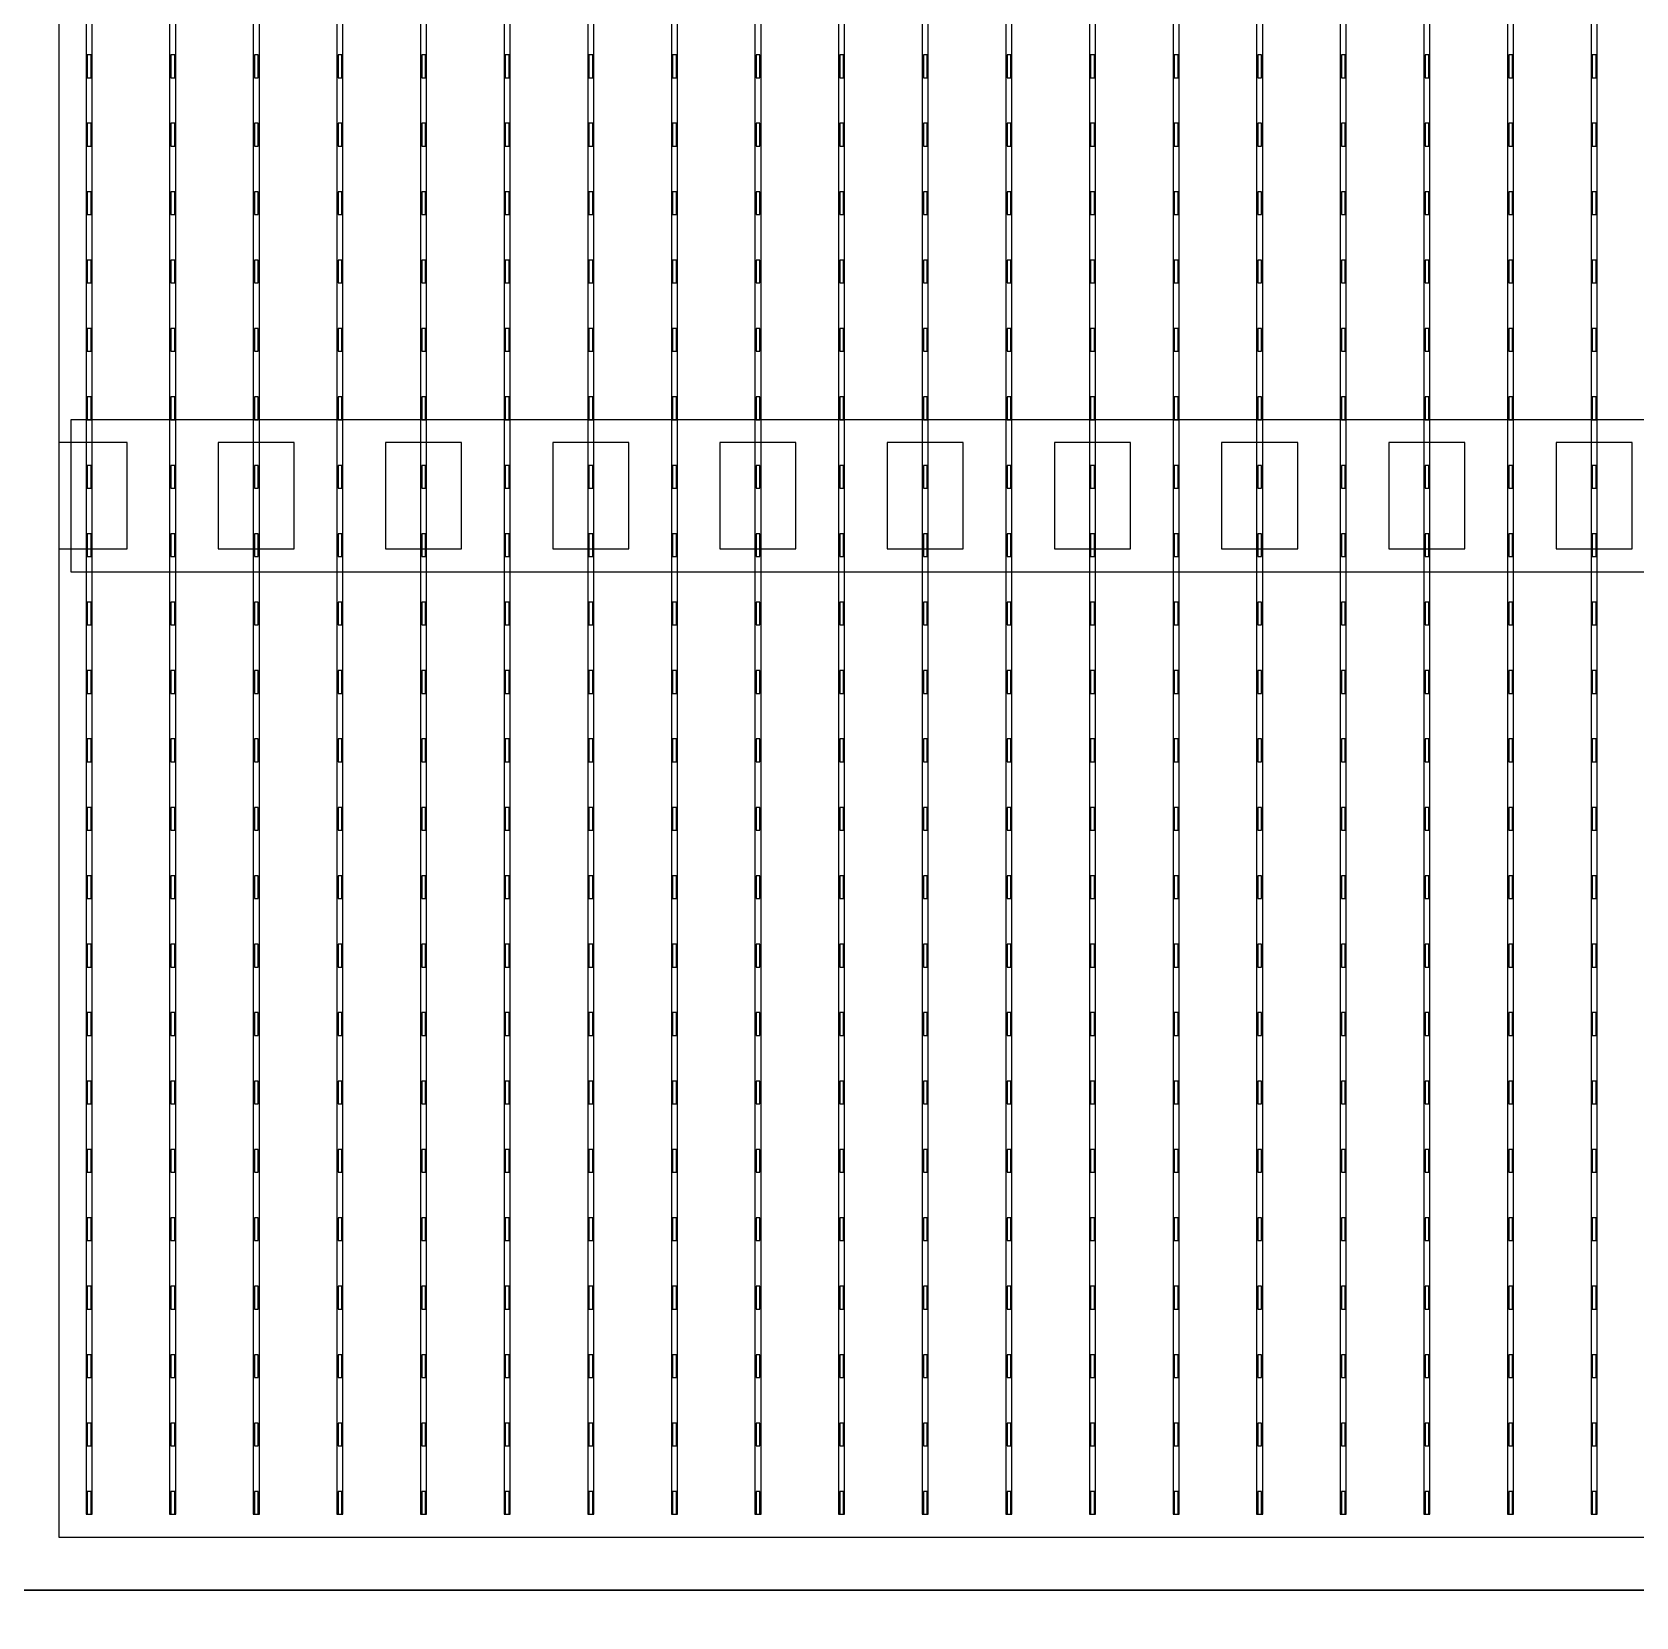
# Model space of a CAD drawing. Header units: millimetres. Extents: x -18 to 142, y -7 to 153.
# Drawn here: x 104.14 to 114.7, y 62.02 to 72.45 of the extents above; entities that cross this region are included whole.
import ezdxf

# ---------------------------------------------------------------- set-up
doc = ezdxf.new("R2010")
doc.units = ezdxf.units.MM
for name, color, linetype in [('BUSBARS', 3, 'Continuous'), ('CELLS', 5, 'Continuous'), ('CONTACT_PADS', 2, 'Continuous'), ('DICING', 4, 'Continuous'), ('FINGERS', 1, 'Continuous'), ('INSULATION', 2, 'Continuous')]:
    doc.layers.add(name, color=color, linetype=linetype)

msp = doc.modelspace()

# ---------------------------------------------------------------- linework, layer by layer
at = {"layer": 'BUSBARS'}
msp.add_lwpolyline([(124.44, 68.9), (124.44, 69.9), (104.4, 69.9), (104.4, 68.9), (124.44, 68.9)], close=True, dxfattribs=at)
at = {"layer": 'CELLS'}
for points in [[(124.87, 62.2), (124.87, 83.1), (103.97, 83.1), (103.97, 62.2), (124.87, 62.2)], [(124.87, 41.3), (124.87, 62.2), (103.97, 62.2), (103.97, 41.3), (124.87, 41.3)]]:
    msp.add_lwpolyline(points, close=True, dxfattribs=at)
at = {"layer": 'CONTACT_PADS'}
for points in [[(104.533, 72.15), (104.533, 72.3), (104.508, 72.3), (104.508, 72.15), (104.533, 72.15)], [(105.083, 72.15), (105.083, 72.3), (105.058, 72.3), (105.058, 72.15), (105.083, 72.15)], [(105.633, 72.15), (105.633, 72.3), (105.608, 72.3), (105.608, 72.15), (105.633, 72.15)], [(106.183, 72.15), (106.183, 72.3), (106.158, 72.3), (106.158, 72.15), (106.183, 72.15)], [(106.733, 72.15), (106.733, 72.3), (106.708, 72.3), (106.708, 72.15), (106.733, 72.15)], [(107.283, 72.15), (107.283, 72.3), (107.258, 72.3), (107.258, 72.15), (107.283, 72.15)], [(107.833, 72.15), (107.833, 72.3), (107.808, 72.3), (107.808, 72.15), (107.833, 72.15)], [(108.383, 72.15), (108.383, 72.3), (108.358, 72.3), (108.358, 72.15), (108.383, 72.15)], [(108.933, 72.15), (108.933, 72.3), (108.908, 72.3), (108.908, 72.15), (108.933, 72.15)], [(109.483, 72.15), (109.483, 72.3), (109.458, 72.3), (109.458, 72.15), (109.483, 72.15)], [(110.033, 72.15), (110.033, 72.3), (110.008, 72.3), (110.008, 72.15), (110.033, 72.15)], [(110.583, 72.15), (110.583, 72.3), (110.558, 72.3), (110.558, 72.15), (110.583, 72.15)], [(111.133, 72.15), (111.133, 72.3), (111.108, 72.3), (111.108, 72.15), (111.133, 72.15)], [(111.683, 72.15), (111.683, 72.3), (111.658, 72.3), (111.658, 72.15), (111.683, 72.15)], [(112.233, 72.15), (112.233, 72.3), (112.208, 72.3), (112.208, 72.15), (112.233, 72.15)], [(112.783, 72.15), (112.783, 72.3), (112.758, 72.3), (112.758, 72.15), (112.783, 72.15)], [(113.333, 72.15), (113.333, 72.3), (113.308, 72.3), (113.308, 72.15), (113.333, 72.15)], [(113.883, 72.15), (113.883, 72.3), (113.858, 72.3), (113.858, 72.15), (113.883, 72.15)], [(114.433, 72.15), (114.433, 72.3), (114.408, 72.3), (114.408, 72.15), (114.433, 72.15)], [(104.533, 71.7), (104.533, 71.85), (104.508, 71.85), (104.508, 71.7), (104.533, 71.7)], [(105.083, 71.7), (105.083, 71.85), (105.058, 71.85), (105.058, 71.7), (105.083, 71.7)], [(105.633, 71.7), (105.633, 71.85), (105.608, 71.85), (105.608, 71.7), (105.633, 71.7)], [(106.183, 71.7), (106.183, 71.85), (106.158, 71.85), (106.158, 71.7), (106.183, 71.7)], [(106.733, 71.7), (106.733, 71.85), (106.708, 71.85), (106.708, 71.7), (106.733, 71.7)], [(107.283, 71.7), (107.283, 71.85), (107.258, 71.85), (107.258, 71.7), (107.283, 71.7)], [(107.833, 71.7), (107.833, 71.85), (107.808, 71.85), (107.808, 71.7), (107.833, 71.7)], [(108.383, 71.7), (108.383, 71.85), (108.358, 71.85), (108.358, 71.7), (108.383, 71.7)], [(108.933, 71.7), (108.933, 71.85), (108.908, 71.85), (108.908, 71.7), (108.933, 71.7)], [(109.483, 71.7), (109.483, 71.85), (109.458, 71.85), (109.458, 71.7), (109.483, 71.7)], [(110.033, 71.7), (110.033, 71.85), (110.008, 71.85), (110.008, 71.7), (110.033, 71.7)], [(110.583, 71.7), (110.583, 71.85), (110.558, 71.85), (110.558, 71.7), (110.583, 71.7)], [(111.133, 71.7), (111.133, 71.85), (111.108, 71.85), (111.108, 71.7), (111.133, 71.7)], [(111.683, 71.7), (111.683, 71.85), (111.658, 71.85), (111.658, 71.7), (111.683, 71.7)], [(112.233, 71.7), (112.233, 71.85), (112.208, 71.85), (112.208, 71.7), (112.233, 71.7)], [(112.783, 71.7), (112.783, 71.85), (112.758, 71.85), (112.758, 71.7), (112.783, 71.7)], [(113.333, 71.7), (113.333, 71.85), (113.308, 71.85), (113.308, 71.7), (113.333, 71.7)], [(113.883, 71.7), (113.883, 71.85), (113.858, 71.85), (113.858, 71.7), (113.883, 71.7)], [(114.433, 71.7), (114.433, 71.85), (114.408, 71.85), (114.408, 71.7), (114.433, 71.7)], [(104.533, 71.25), (104.533, 71.4), (104.508, 71.4), (104.508, 71.25), (104.533, 71.25)], [(105.083, 71.25), (105.083, 71.4), (105.058, 71.4), (105.058, 71.25), (105.083, 71.25)], [(105.633, 71.25), (105.633, 71.4), (105.608, 71.4), (105.608, 71.25), (105.633, 71.25)], [(106.183, 71.25), (106.183, 71.4), (106.158, 71.4), (106.158, 71.25), (106.183, 71.25)], [(106.733, 71.25), (106.733, 71.4), (106.708, 71.4), (106.708, 71.25), (106.733, 71.25)], [(107.283, 71.25), (107.283, 71.4), (107.258, 71.4), (107.258, 71.25), (107.283, 71.25)], [(107.833, 71.25), (107.833, 71.4), (107.808, 71.4), (107.808, 71.25), (107.833, 71.25)], [(108.383, 71.25), (108.383, 71.4), (108.358, 71.4), (108.358, 71.25), (108.383, 71.25)], [(108.933, 71.25), (108.933, 71.4), (108.908, 71.4), (108.908, 71.25), (108.933, 71.25)], [(109.483, 71.25), (109.483, 71.4), (109.458, 71.4), (109.458, 71.25), (109.483, 71.25)], [(110.033, 71.25), (110.033, 71.4), (110.008, 71.4), (110.008, 71.25), (110.033, 71.25)], [(110.583, 71.25), (110.583, 71.4), (110.558, 71.4), (110.558, 71.25), (110.583, 71.25)], [(111.133, 71.25), (111.133, 71.4), (111.108, 71.4), (111.108, 71.25), (111.133, 71.25)], [(111.683, 71.25), (111.683, 71.4), (111.658, 71.4), (111.658, 71.25), (111.683, 71.25)], [(112.233, 71.25), (112.233, 71.4), (112.208, 71.4), (112.208, 71.25), (112.233, 71.25)], [(112.783, 71.25), (112.783, 71.4), (112.758, 71.4), (112.758, 71.25), (112.783, 71.25)], [(113.333, 71.25), (113.333, 71.4), (113.308, 71.4), (113.308, 71.25), (113.333, 71.25)], [(113.883, 71.25), (113.883, 71.4), (113.858, 71.4), (113.858, 71.25), (113.883, 71.25)], [(114.433, 71.25), (114.433, 71.4), (114.408, 71.4), (114.408, 71.25), (114.433, 71.25)], [(104.533, 70.8), (104.533, 70.95), (104.508, 70.95), (104.508, 70.8), (104.533, 70.8)], [(105.083, 70.8), (105.083, 70.95), (105.058, 70.95), (105.058, 70.8), (105.083, 70.8)], [(105.633, 70.8), (105.633, 70.95), (105.608, 70.95), (105.608, 70.8), (105.633, 70.8)], [(106.183, 70.8), (106.183, 70.95), (106.158, 70.95), (106.158, 70.8), (106.183, 70.8)], [(106.733, 70.8), (106.733, 70.95), (106.708, 70.95), (106.708, 70.8), (106.733, 70.8)], [(107.283, 70.8), (107.283, 70.95), (107.258, 70.95), (107.258, 70.8), (107.283, 70.8)], [(107.833, 70.8), (107.833, 70.95), (107.808, 70.95), (107.808, 70.8), (107.833, 70.8)], [(108.383, 70.8), (108.383, 70.95), (108.358, 70.95), (108.358, 70.8), (108.383, 70.8)], [(108.933, 70.8), (108.933, 70.95), (108.908, 70.95), (108.908, 70.8), (108.933, 70.8)], [(109.483, 70.8), (109.483, 70.95), (109.458, 70.95), (109.458, 70.8), (109.483, 70.8)], [(110.033, 70.8), (110.033, 70.95), (110.008, 70.95), (110.008, 70.8), (110.033, 70.8)], [(110.583, 70.8), (110.583, 70.95), (110.558, 70.95), (110.558, 70.8), (110.583, 70.8)], [(111.133, 70.8), (111.133, 70.95), (111.108, 70.95), (111.108, 70.8), (111.133, 70.8)], [(111.683, 70.8), (111.683, 70.95), (111.658, 70.95), (111.658, 70.8), (111.683, 70.8)], [(112.233, 70.8), (112.233, 70.95), (112.208, 70.95), (112.208, 70.8), (112.233, 70.8)], [(112.783, 70.8), (112.783, 70.95), (112.758, 70.95), (112.758, 70.8), (112.783, 70.8)], [(113.333, 70.8), (113.333, 70.95), (113.308, 70.95), (113.308, 70.8), (113.333, 70.8)], [(113.883, 70.8), (113.883, 70.95), (113.858, 70.95), (113.858, 70.8), (113.883, 70.8)], [(114.433, 70.8), (114.433, 70.95), (114.408, 70.95), (114.408, 70.8), (114.433, 70.8)], [(104.533, 70.35), (104.533, 70.5), (104.508, 70.5), (104.508, 70.35), (104.533, 70.35)], [(105.083, 70.35), (105.083, 70.5), (105.058, 70.5), (105.058, 70.35), (105.083, 70.35)], [(105.633, 70.35), (105.633, 70.5), (105.608, 70.5), (105.608, 70.35), (105.633, 70.35)], [(106.183, 70.35), (106.183, 70.5), (106.158, 70.5), (106.158, 70.35), (106.183, 70.35)], [(106.733, 70.35), (106.733, 70.5), (106.708, 70.5), (106.708, 70.35), (106.733, 70.35)], [(107.283, 70.35), (107.283, 70.5), (107.258, 70.5), (107.258, 70.35), (107.283, 70.35)], [(107.833, 70.35), (107.833, 70.5), (107.808, 70.5), (107.808, 70.35), (107.833, 70.35)], [(108.383, 70.35), (108.383, 70.5), (108.358, 70.5), (108.358, 70.35), (108.383, 70.35)], [(108.933, 70.35), (108.933, 70.5), (108.908, 70.5), (108.908, 70.35), (108.933, 70.35)], [(109.483, 70.35), (109.483, 70.5), (109.458, 70.5), (109.458, 70.35), (109.483, 70.35)], [(110.033, 70.35), (110.033, 70.5), (110.008, 70.5), (110.008, 70.35), (110.033, 70.35)], [(110.583, 70.35), (110.583, 70.5), (110.558, 70.5), (110.558, 70.35), (110.583, 70.35)], [(111.133, 70.35), (111.133, 70.5), (111.108, 70.5), (111.108, 70.35), (111.133, 70.35)], [(111.683, 70.35), (111.683, 70.5), (111.658, 70.5), (111.658, 70.35), (111.683, 70.35)], [(112.233, 70.35), (112.233, 70.5), (112.208, 70.5), (112.208, 70.35), (112.233, 70.35)], [(112.783, 70.35), (112.783, 70.5), (112.758, 70.5), (112.758, 70.35), (112.783, 70.35)], [(113.333, 70.35), (113.333, 70.5), (113.308, 70.5), (113.308, 70.35), (113.333, 70.35)], [(113.883, 70.35), (113.883, 70.5), (113.858, 70.5), (113.858, 70.35), (113.883, 70.35)], [(114.433, 70.35), (114.433, 70.5), (114.408, 70.5), (114.408, 70.35), (114.433, 70.35)], [(104.533, 69.9), (104.533, 70.05), (104.508, 70.05), (104.508, 69.9), (104.533, 69.9)], [(105.083, 69.9), (105.083, 70.05), (105.058, 70.05), (105.058, 69.9), (105.083, 69.9)], [(105.633, 69.9), (105.633, 70.05), (105.608, 70.05), (105.608, 69.9), (105.633, 69.9)], [(106.183, 69.9), (106.183, 70.05), (106.158, 70.05), (106.158, 69.9), (106.183, 69.9)], [(106.733, 69.9), (106.733, 70.05), (106.708, 70.05), (106.708, 69.9), (106.733, 69.9)], [(107.283, 69.9), (107.283, 70.05), (107.258, 70.05), (107.258, 69.9), (107.283, 69.9)], [(107.833, 69.9), (107.833, 70.05), (107.808, 70.05), (107.808, 69.9), (107.833, 69.9)], [(108.383, 69.9), (108.383, 70.05), (108.358, 70.05), (108.358, 69.9), (108.383, 69.9)], [(108.933, 69.9), (108.933, 70.05), (108.908, 70.05), (108.908, 69.9), (108.933, 69.9)], [(109.483, 69.9), (109.483, 70.05), (109.458, 70.05), (109.458, 69.9), (109.483, 69.9)], [(110.033, 69.9), (110.033, 70.05), (110.008, 70.05), (110.008, 69.9), (110.033, 69.9)], [(110.583, 69.9), (110.583, 70.05), (110.558, 70.05), (110.558, 69.9), (110.583, 69.9)], [(111.133, 69.9), (111.133, 70.05), (111.108, 70.05), (111.108, 69.9), (111.133, 69.9)], [(111.683, 69.9), (111.683, 70.05), (111.658, 70.05), (111.658, 69.9), (111.683, 69.9)], [(112.233, 69.9), (112.233, 70.05), (112.208, 70.05), (112.208, 69.9), (112.233, 69.9)], [(112.783, 69.9), (112.783, 70.05), (112.758, 70.05), (112.758, 69.9), (112.783, 69.9)], [(113.333, 69.9), (113.333, 70.05), (113.308, 70.05), (113.308, 69.9), (113.333, 69.9)], [(113.883, 69.9), (113.883, 70.05), (113.858, 70.05), (113.858, 69.9), (113.883, 69.9)], [(114.433, 69.9), (114.433, 70.05), (114.408, 70.05), (114.408, 69.9), (114.433, 69.9)], [(104.533, 69.45), (104.533, 69.6), (104.508, 69.6), (104.508, 69.45), (104.533, 69.45)], [(105.083, 69.45), (105.083, 69.6), (105.058, 69.6), (105.058, 69.45), (105.083, 69.45)], [(105.633, 69.45), (105.633, 69.6), (105.608, 69.6), (105.608, 69.45), (105.633, 69.45)], [(106.183, 69.45), (106.183, 69.6), (106.158, 69.6), (106.158, 69.45), (106.183, 69.45)], [(106.733, 69.45), (106.733, 69.6), (106.708, 69.6), (106.708, 69.45), (106.733, 69.45)], [(107.283, 69.45), (107.283, 69.6), (107.258, 69.6), (107.258, 69.45), (107.283, 69.45)], [(107.833, 69.45), (107.833, 69.6), (107.808, 69.6), (107.808, 69.45), (107.833, 69.45)], [(108.383, 69.45), (108.383, 69.6), (108.358, 69.6), (108.358, 69.45), (108.383, 69.45)], [(108.933, 69.45), (108.933, 69.6), (108.908, 69.6), (108.908, 69.45), (108.933, 69.45)], [(109.483, 69.45), (109.483, 69.6), (109.458, 69.6), (109.458, 69.45), (109.483, 69.45)], [(110.033, 69.45), (110.033, 69.6), (110.008, 69.6), (110.008, 69.45), (110.033, 69.45)], [(110.583, 69.45), (110.583, 69.6), (110.558, 69.6), (110.558, 69.45), (110.583, 69.45)], [(111.133, 69.45), (111.133, 69.6), (111.108, 69.6), (111.108, 69.45), (111.133, 69.45)], [(111.683, 69.45), (111.683, 69.6), (111.658, 69.6), (111.658, 69.45), (111.683, 69.45)], [(112.233, 69.45), (112.233, 69.6), (112.208, 69.6), (112.208, 69.45), (112.233, 69.45)], [(112.783, 69.45), (112.783, 69.6), (112.758, 69.6), (112.758, 69.45), (112.783, 69.45)], [(113.333, 69.45), (113.333, 69.6), (113.308, 69.6), (113.308, 69.45), (113.333, 69.45)], [(113.883, 69.45), (113.883, 69.6), (113.858, 69.6), (113.858, 69.45), (113.883, 69.45)], [(114.433, 69.45), (114.433, 69.6), (114.408, 69.6), (114.408, 69.45), (114.433, 69.45)], [(104.533, 69), (104.533, 69.15), (104.508, 69.15), (104.508, 69), (104.533, 69)], [(105.083, 69), (105.083, 69.15), (105.058, 69.15), (105.058, 69), (105.083, 69)], [(105.633, 69), (105.633, 69.15), (105.608, 69.15), (105.608, 69), (105.633, 69)], [(106.183, 69), (106.183, 69.15), (106.158, 69.15), (106.158, 69), (106.183, 69)], [(106.733, 69), (106.733, 69.15), (106.708, 69.15), (106.708, 69), (106.733, 69)], [(107.283, 69), (107.283, 69.15), (107.258, 69.15), (107.258, 69), (107.283, 69)], [(107.833, 69), (107.833, 69.15), (107.808, 69.15), (107.808, 69), (107.833, 69)], [(108.383, 69), (108.383, 69.15), (108.358, 69.15), (108.358, 69), (108.383, 69)], [(108.933, 69), (108.933, 69.15), (108.908, 69.15), (108.908, 69), (108.933, 69)], [(109.483, 69), (109.483, 69.15), (109.458, 69.15), (109.458, 69), (109.483, 69)], [(110.033, 69), (110.033, 69.15), (110.008, 69.15), (110.008, 69), (110.033, 69)], [(110.583, 69), (110.583, 69.15), (110.558, 69.15), (110.558, 69), (110.583, 69)], [(111.133, 69), (111.133, 69.15), (111.108, 69.15), (111.108, 69), (111.133, 69)], [(111.683, 69), (111.683, 69.15), (111.658, 69.15), (111.658, 69), (111.683, 69)], [(112.233, 69), (112.233, 69.15), (112.208, 69.15), (112.208, 69), (112.233, 69)], [(112.783, 69), (112.783, 69.15), (112.758, 69.15), (112.758, 69), (112.783, 69)], [(113.333, 69), (113.333, 69.15), (113.308, 69.15), (113.308, 69), (113.333, 69)], [(113.883, 69), (113.883, 69.15), (113.858, 69.15), (113.858, 69), (113.883, 69)], [(114.433, 69), (114.433, 69.15), (114.408, 69.15), (114.408, 69), (114.433, 69)], [(104.533, 68.55), (104.533, 68.7), (104.508, 68.7), (104.508, 68.55), (104.533, 68.55)], [(105.083, 68.55), (105.083, 68.7), (105.058, 68.7), (105.058, 68.55), (105.083, 68.55)], [(105.633, 68.55), (105.633, 68.7), (105.608, 68.7), (105.608, 68.55), (105.633, 68.55)], [(106.183, 68.55), (106.183, 68.7), (106.158, 68.7), (106.158, 68.55), (106.183, 68.55)], [(106.733, 68.55), (106.733, 68.7), (106.708, 68.7), (106.708, 68.55), (106.733, 68.55)], [(107.283, 68.55), (107.283, 68.7), (107.258, 68.7), (107.258, 68.55), (107.283, 68.55)], [(107.833, 68.55), (107.833, 68.7), (107.808, 68.7), (107.808, 68.55), (107.833, 68.55)], [(108.383, 68.55), (108.383, 68.7), (108.358, 68.7), (108.358, 68.55), (108.383, 68.55)], [(108.933, 68.55), (108.933, 68.7), (108.908, 68.7), (108.908, 68.55), (108.933, 68.55)], [(109.483, 68.55), (109.483, 68.7), (109.458, 68.7), (109.458, 68.55), (109.483, 68.55)], [(110.033, 68.55), (110.033, 68.7), (110.008, 68.7), (110.008, 68.55), (110.033, 68.55)], [(110.583, 68.55), (110.583, 68.7), (110.558, 68.7), (110.558, 68.55), (110.583, 68.55)], [(111.133, 68.55), (111.133, 68.7), (111.108, 68.7), (111.108, 68.55), (111.133, 68.55)], [(111.683, 68.55), (111.683, 68.7), (111.658, 68.7), (111.658, 68.55), (111.683, 68.55)], [(112.233, 68.55), (112.233, 68.7), (112.208, 68.7), (112.208, 68.55), (112.233, 68.55)], [(112.783, 68.55), (112.783, 68.7), (112.758, 68.7), (112.758, 68.55), (112.783, 68.55)], [(113.333, 68.55), (113.333, 68.7), (113.308, 68.7), (113.308, 68.55), (113.333, 68.55)], [(113.883, 68.55), (113.883, 68.7), (113.858, 68.7), (113.858, 68.55), (113.883, 68.55)], [(114.433, 68.55), (114.433, 68.7), (114.408, 68.7), (114.408, 68.55), (114.433, 68.55)], [(104.533, 68.1), (104.533, 68.25), (104.508, 68.25), (104.508, 68.1), (104.533, 68.1)], [(105.083, 68.1), (105.083, 68.25), (105.058, 68.25), (105.058, 68.1), (105.083, 68.1)], [(105.633, 68.1), (105.633, 68.25), (105.608, 68.25), (105.608, 68.1), (105.633, 68.1)], [(106.183, 68.1), (106.183, 68.25), (106.158, 68.25), (106.158, 68.1), (106.183, 68.1)], [(106.733, 68.1), (106.733, 68.25), (106.708, 68.25), (106.708, 68.1), (106.733, 68.1)], [(107.283, 68.1), (107.283, 68.25), (107.258, 68.25), (107.258, 68.1), (107.283, 68.1)], [(107.833, 68.1), (107.833, 68.25), (107.808, 68.25), (107.808, 68.1), (107.833, 68.1)], [(108.383, 68.1), (108.383, 68.25), (108.358, 68.25), (108.358, 68.1), (108.383, 68.1)], [(108.933, 68.1), (108.933, 68.25), (108.908, 68.25), (108.908, 68.1), (108.933, 68.1)], [(109.483, 68.1), (109.483, 68.25), (109.458, 68.25), (109.458, 68.1), (109.483, 68.1)], [(110.033, 68.1), (110.033, 68.25), (110.008, 68.25), (110.008, 68.1), (110.033, 68.1)], [(110.583, 68.1), (110.583, 68.25), (110.558, 68.25), (110.558, 68.1), (110.583, 68.1)], [(111.133, 68.1), (111.133, 68.25), (111.108, 68.25), (111.108, 68.1), (111.133, 68.1)], [(111.683, 68.1), (111.683, 68.25), (111.658, 68.25), (111.658, 68.1), (111.683, 68.1)], [(112.233, 68.1), (112.233, 68.25), (112.208, 68.25), (112.208, 68.1), (112.233, 68.1)], [(112.783, 68.1), (112.783, 68.25), (112.758, 68.25), (112.758, 68.1), (112.783, 68.1)], [(113.333, 68.1), (113.333, 68.25), (113.308, 68.25), (113.308, 68.1), (113.333, 68.1)], [(113.883, 68.1), (113.883, 68.25), (113.858, 68.25), (113.858, 68.1), (113.883, 68.1)], [(114.433, 68.1), (114.433, 68.25), (114.408, 68.25), (114.408, 68.1), (114.433, 68.1)], [(104.533, 67.65), (104.533, 67.8), (104.508, 67.8), (104.508, 67.65), (104.533, 67.65)], [(105.083, 67.65), (105.083, 67.8), (105.058, 67.8), (105.058, 67.65), (105.083, 67.65)], [(105.633, 67.65), (105.633, 67.8), (105.608, 67.8), (105.608, 67.65), (105.633, 67.65)], [(106.183, 67.65), (106.183, 67.8), (106.158, 67.8), (106.158, 67.65), (106.183, 67.65)], [(106.733, 67.65), (106.733, 67.8), (106.708, 67.8), (106.708, 67.65), (106.733, 67.65)], [(107.283, 67.65), (107.283, 67.8), (107.258, 67.8), (107.258, 67.65), (107.283, 67.65)], [(107.833, 67.65), (107.833, 67.8), (107.808, 67.8), (107.808, 67.65), (107.833, 67.65)], [(108.383, 67.65), (108.383, 67.8), (108.358, 67.8), (108.358, 67.65), (108.383, 67.65)], [(108.933, 67.65), (108.933, 67.8), (108.908, 67.8), (108.908, 67.65), (108.933, 67.65)], [(109.483, 67.65), (109.483, 67.8), (109.458, 67.8), (109.458, 67.65), (109.483, 67.65)], [(110.033, 67.65), (110.033, 67.8), (110.008, 67.8), (110.008, 67.65), (110.033, 67.65)], [(110.583, 67.65), (110.583, 67.8), (110.558, 67.8), (110.558, 67.65), (110.583, 67.65)], [(111.133, 67.65), (111.133, 67.8), (111.108, 67.8), (111.108, 67.65), (111.133, 67.65)], [(111.683, 67.65), (111.683, 67.8), (111.658, 67.8), (111.658, 67.65), (111.683, 67.65)], [(112.233, 67.65), (112.233, 67.8), (112.208, 67.8), (112.208, 67.65), (112.233, 67.65)], [(112.783, 67.65), (112.783, 67.8), (112.758, 67.8), (112.758, 67.65), (112.783, 67.65)], [(113.333, 67.65), (113.333, 67.8), (113.308, 67.8), (113.308, 67.65), (113.333, 67.65)], [(113.883, 67.65), (113.883, 67.8), (113.858, 67.8), (113.858, 67.65), (113.883, 67.65)], [(114.433, 67.65), (114.433, 67.8), (114.408, 67.8), (114.408, 67.65), (114.433, 67.65)], [(104.533, 67.2), (104.533, 67.35), (104.508, 67.35), (104.508, 67.2), (104.533, 67.2)], [(105.083, 67.2), (105.083, 67.35), (105.058, 67.35), (105.058, 67.2), (105.083, 67.2)], [(105.633, 67.2), (105.633, 67.35), (105.608, 67.35), (105.608, 67.2), (105.633, 67.2)], [(106.183, 67.2), (106.183, 67.35), (106.158, 67.35), (106.158, 67.2), (106.183, 67.2)], [(106.733, 67.2), (106.733, 67.35), (106.708, 67.35), (106.708, 67.2), (106.733, 67.2)], [(107.283, 67.2), (107.283, 67.35), (107.258, 67.35), (107.258, 67.2), (107.283, 67.2)], [(107.833, 67.2), (107.833, 67.35), (107.808, 67.35), (107.808, 67.2), (107.833, 67.2)], [(108.383, 67.2), (108.383, 67.35), (108.358, 67.35), (108.358, 67.2), (108.383, 67.2)], [(108.933, 67.2), (108.933, 67.35), (108.908, 67.35), (108.908, 67.2), (108.933, 67.2)], [(109.483, 67.2), (109.483, 67.35), (109.458, 67.35), (109.458, 67.2), (109.483, 67.2)], [(110.033, 67.2), (110.033, 67.35), (110.008, 67.35), (110.008, 67.2), (110.033, 67.2)], [(110.583, 67.2), (110.583, 67.35), (110.558, 67.35), (110.558, 67.2), (110.583, 67.2)], [(111.133, 67.2), (111.133, 67.35), (111.108, 67.35), (111.108, 67.2), (111.133, 67.2)], [(111.683, 67.2), (111.683, 67.35), (111.658, 67.35), (111.658, 67.2), (111.683, 67.2)], [(112.233, 67.2), (112.233, 67.35), (112.208, 67.35), (112.208, 67.2), (112.233, 67.2)], [(112.783, 67.2), (112.783, 67.35), (112.758, 67.35), (112.758, 67.2), (112.783, 67.2)], [(113.333, 67.2), (113.333, 67.35), (113.308, 67.35), (113.308, 67.2), (113.333, 67.2)], [(113.883, 67.2), (113.883, 67.35), (113.858, 67.35), (113.858, 67.2), (113.883, 67.2)], [(114.433, 67.2), (114.433, 67.35), (114.408, 67.35), (114.408, 67.2), (114.433, 67.2)], [(104.533, 66.75), (104.533, 66.9), (104.508, 66.9), (104.508, 66.75), (104.533, 66.75)], [(105.083, 66.75), (105.083, 66.9), (105.058, 66.9), (105.058, 66.75), (105.083, 66.75)], [(105.633, 66.75), (105.633, 66.9), (105.608, 66.9), (105.608, 66.75), (105.633, 66.75)], [(106.183, 66.75), (106.183, 66.9), (106.158, 66.9), (106.158, 66.75), (106.183, 66.75)], [(106.733, 66.75), (106.733, 66.9), (106.708, 66.9), (106.708, 66.75), (106.733, 66.75)], [(107.283, 66.75), (107.283, 66.9), (107.258, 66.9), (107.258, 66.75), (107.283, 66.75)], [(107.833, 66.75), (107.833, 66.9), (107.808, 66.9), (107.808, 66.75), (107.833, 66.75)], [(108.383, 66.75), (108.383, 66.9), (108.358, 66.9), (108.358, 66.75), (108.383, 66.75)], [(108.933, 66.75), (108.933, 66.9), (108.908, 66.9), (108.908, 66.75), (108.933, 66.75)], [(109.483, 66.75), (109.483, 66.9), (109.458, 66.9), (109.458, 66.75), (109.483, 66.75)], [(110.033, 66.75), (110.033, 66.9), (110.008, 66.9), (110.008, 66.75), (110.033, 66.75)], [(110.583, 66.75), (110.583, 66.9), (110.558, 66.9), (110.558, 66.75), (110.583, 66.75)], [(111.133, 66.75), (111.133, 66.9), (111.108, 66.9), (111.108, 66.75), (111.133, 66.75)], [(111.683, 66.75), (111.683, 66.9), (111.658, 66.9), (111.658, 66.75), (111.683, 66.75)], [(112.233, 66.75), (112.233, 66.9), (112.208, 66.9), (112.208, 66.75), (112.233, 66.75)], [(112.783, 66.75), (112.783, 66.9), (112.758, 66.9), (112.758, 66.75), (112.783, 66.75)], [(113.333, 66.75), (113.333, 66.9), (113.308, 66.9), (113.308, 66.75), (113.333, 66.75)], [(113.883, 66.75), (113.883, 66.9), (113.858, 66.9), (113.858, 66.75), (113.883, 66.75)], [(114.433, 66.75), (114.433, 66.9), (114.408, 66.9), (114.408, 66.75), (114.433, 66.75)], [(104.533, 66.3), (104.533, 66.45), (104.508, 66.45), (104.508, 66.3), (104.533, 66.3)], [(105.083, 66.3), (105.083, 66.45), (105.058, 66.45), (105.058, 66.3), (105.083, 66.3)], [(105.633, 66.3), (105.633, 66.45), (105.608, 66.45), (105.608, 66.3), (105.633, 66.3)], [(106.183, 66.3), (106.183, 66.45), (106.158, 66.45), (106.158, 66.3), (106.183, 66.3)], [(106.733, 66.3), (106.733, 66.45), (106.708, 66.45), (106.708, 66.3), (106.733, 66.3)], [(107.283, 66.3), (107.283, 66.45), (107.258, 66.45), (107.258, 66.3), (107.283, 66.3)], [(107.833, 66.3), (107.833, 66.45), (107.808, 66.45), (107.808, 66.3), (107.833, 66.3)], [(108.383, 66.3), (108.383, 66.45), (108.358, 66.45), (108.358, 66.3), (108.383, 66.3)], [(108.933, 66.3), (108.933, 66.45), (108.908, 66.45), (108.908, 66.3), (108.933, 66.3)], [(109.483, 66.3), (109.483, 66.45), (109.458, 66.45), (109.458, 66.3), (109.483, 66.3)], [(110.033, 66.3), (110.033, 66.45), (110.008, 66.45), (110.008, 66.3), (110.033, 66.3)], [(110.583, 66.3), (110.583, 66.45), (110.558, 66.45), (110.558, 66.3), (110.583, 66.3)], [(111.133, 66.3), (111.133, 66.45), (111.108, 66.45), (111.108, 66.3), (111.133, 66.3)], [(111.683, 66.3), (111.683, 66.45), (111.658, 66.45), (111.658, 66.3), (111.683, 66.3)], [(112.233, 66.3), (112.233, 66.45), (112.208, 66.45), (112.208, 66.3), (112.233, 66.3)], [(112.783, 66.3), (112.783, 66.45), (112.758, 66.45), (112.758, 66.3), (112.783, 66.3)], [(113.333, 66.3), (113.333, 66.45), (113.308, 66.45), (113.308, 66.3), (113.333, 66.3)], [(113.883, 66.3), (113.883, 66.45), (113.858, 66.45), (113.858, 66.3), (113.883, 66.3)], [(114.433, 66.3), (114.433, 66.45), (114.408, 66.45), (114.408, 66.3), (114.433, 66.3)], [(104.533, 65.85), (104.533, 66), (104.508, 66), (104.508, 65.85), (104.533, 65.85)], [(105.083, 65.85), (105.083, 66), (105.058, 66), (105.058, 65.85), (105.083, 65.85)], [(105.633, 65.85), (105.633, 66), (105.608, 66), (105.608, 65.85), (105.633, 65.85)], [(106.183, 65.85), (106.183, 66), (106.158, 66), (106.158, 65.85), (106.183, 65.85)], [(106.733, 65.85), (106.733, 66), (106.708, 66), (106.708, 65.85), (106.733, 65.85)], [(107.283, 65.85), (107.283, 66), (107.258, 66), (107.258, 65.85), (107.283, 65.85)], [(107.833, 65.85), (107.833, 66), (107.808, 66), (107.808, 65.85), (107.833, 65.85)], [(108.383, 65.85), (108.383, 66), (108.358, 66), (108.358, 65.85), (108.383, 65.85)], [(108.933, 65.85), (108.933, 66), (108.908, 66), (108.908, 65.85), (108.933, 65.85)], [(109.483, 65.85), (109.483, 66), (109.458, 66), (109.458, 65.85), (109.483, 65.85)], [(110.033, 65.85), (110.033, 66), (110.008, 66), (110.008, 65.85), (110.033, 65.85)], [(110.583, 65.85), (110.583, 66), (110.558, 66), (110.558, 65.85), (110.583, 65.85)], [(111.133, 65.85), (111.133, 66), (111.108, 66), (111.108, 65.85), (111.133, 65.85)], [(111.683, 65.85), (111.683, 66), (111.658, 66), (111.658, 65.85), (111.683, 65.85)], [(112.233, 65.85), (112.233, 66), (112.208, 66), (112.208, 65.85), (112.233, 65.85)], [(112.783, 65.85), (112.783, 66), (112.758, 66), (112.758, 65.85), (112.783, 65.85)], [(113.333, 65.85), (113.333, 66), (113.308, 66), (113.308, 65.85), (113.333, 65.85)], [(113.883, 65.85), (113.883, 66), (113.858, 66), (113.858, 65.85), (113.883, 65.85)], [(114.433, 65.85), (114.433, 66), (114.408, 66), (114.408, 65.85), (114.433, 65.85)], [(104.533, 65.4), (104.533, 65.55), (104.508, 65.55), (104.508, 65.4), (104.533, 65.4)], [(105.083, 65.4), (105.083, 65.55), (105.058, 65.55), (105.058, 65.4), (105.083, 65.4)], [(105.633, 65.4), (105.633, 65.55), (105.608, 65.55), (105.608, 65.4), (105.633, 65.4)], [(106.183, 65.4), (106.183, 65.55), (106.158, 65.55), (106.158, 65.4), (106.183, 65.4)], [(106.733, 65.4), (106.733, 65.55), (106.708, 65.55), (106.708, 65.4), (106.733, 65.4)], [(107.283, 65.4), (107.283, 65.55), (107.258, 65.55), (107.258, 65.4), (107.283, 65.4)], [(107.833, 65.4), (107.833, 65.55), (107.808, 65.55), (107.808, 65.4), (107.833, 65.4)], [(108.383, 65.4), (108.383, 65.55), (108.358, 65.55), (108.358, 65.4), (108.383, 65.4)], [(108.933, 65.4), (108.933, 65.55), (108.908, 65.55), (108.908, 65.4), (108.933, 65.4)], [(109.483, 65.4), (109.483, 65.55), (109.458, 65.55), (109.458, 65.4), (109.483, 65.4)], [(110.033, 65.4), (110.033, 65.55), (110.008, 65.55), (110.008, 65.4), (110.033, 65.4)], [(110.583, 65.4), (110.583, 65.55), (110.558, 65.55), (110.558, 65.4), (110.583, 65.4)], [(111.133, 65.4), (111.133, 65.55), (111.108, 65.55), (111.108, 65.4), (111.133, 65.4)], [(111.683, 65.4), (111.683, 65.55), (111.658, 65.55), (111.658, 65.4), (111.683, 65.4)], [(112.233, 65.4), (112.233, 65.55), (112.208, 65.55), (112.208, 65.4), (112.233, 65.4)], [(112.783, 65.4), (112.783, 65.55), (112.758, 65.55), (112.758, 65.4), (112.783, 65.4)], [(113.333, 65.4), (113.333, 65.55), (113.308, 65.55), (113.308, 65.4), (113.333, 65.4)], [(113.883, 65.4), (113.883, 65.55), (113.858, 65.55), (113.858, 65.4), (113.883, 65.4)], [(114.433, 65.4), (114.433, 65.55), (114.408, 65.55), (114.408, 65.4), (114.433, 65.4)], [(104.533, 64.95), (104.533, 65.1), (104.508, 65.1), (104.508, 64.95), (104.533, 64.95)], [(105.083, 64.95), (105.083, 65.1), (105.058, 65.1), (105.058, 64.95), (105.083, 64.95)], [(105.633, 64.95), (105.633, 65.1), (105.608, 65.1), (105.608, 64.95), (105.633, 64.95)], [(106.183, 64.95), (106.183, 65.1), (106.158, 65.1), (106.158, 64.95), (106.183, 64.95)], [(106.733, 64.95), (106.733, 65.1), (106.708, 65.1), (106.708, 64.95), (106.733, 64.95)], [(107.283, 64.95), (107.283, 65.1), (107.258, 65.1), (107.258, 64.95), (107.283, 64.95)], [(107.833, 64.95), (107.833, 65.1), (107.808, 65.1), (107.808, 64.95), (107.833, 64.95)], [(108.383, 64.95), (108.383, 65.1), (108.358, 65.1), (108.358, 64.95), (108.383, 64.95)], [(108.933, 64.95), (108.933, 65.1), (108.908, 65.1), (108.908, 64.95), (108.933, 64.95)], [(109.483, 64.95), (109.483, 65.1), (109.458, 65.1), (109.458, 64.95), (109.483, 64.95)], [(110.033, 64.95), (110.033, 65.1), (110.008, 65.1), (110.008, 64.95), (110.033, 64.95)], [(110.583, 64.95), (110.583, 65.1), (110.558, 65.1), (110.558, 64.95), (110.583, 64.95)], [(111.133, 64.95), (111.133, 65.1), (111.108, 65.1), (111.108, 64.95), (111.133, 64.95)], [(111.683, 64.95), (111.683, 65.1), (111.658, 65.1), (111.658, 64.95), (111.683, 64.95)], [(112.233, 64.95), (112.233, 65.1), (112.208, 65.1), (112.208, 64.95), (112.233, 64.95)], [(112.783, 64.95), (112.783, 65.1), (112.758, 65.1), (112.758, 64.95), (112.783, 64.95)], [(113.333, 64.95), (113.333, 65.1), (113.308, 65.1), (113.308, 64.95), (113.333, 64.95)], [(113.883, 64.95), (113.883, 65.1), (113.858, 65.1), (113.858, 64.95), (113.883, 64.95)], [(114.433, 64.95), (114.433, 65.1), (114.408, 65.1), (114.408, 64.95), (114.433, 64.95)], [(104.533, 64.5), (104.533, 64.65), (104.508, 64.65), (104.508, 64.5), (104.533, 64.5)], [(105.083, 64.5), (105.083, 64.65), (105.058, 64.65), (105.058, 64.5), (105.083, 64.5)], [(105.633, 64.5), (105.633, 64.65), (105.608, 64.65), (105.608, 64.5), (105.633, 64.5)], [(106.183, 64.5), (106.183, 64.65), (106.158, 64.65), (106.158, 64.5), (106.183, 64.5)], [(106.733, 64.5), (106.733, 64.65), (106.708, 64.65), (106.708, 64.5), (106.733, 64.5)], [(107.283, 64.5), (107.283, 64.65), (107.258, 64.65), (107.258, 64.5), (107.283, 64.5)], [(107.833, 64.5), (107.833, 64.65), (107.808, 64.65), (107.808, 64.5), (107.833, 64.5)], [(108.383, 64.5), (108.383, 64.65), (108.358, 64.65), (108.358, 64.5), (108.383, 64.5)], [(108.933, 64.5), (108.933, 64.65), (108.908, 64.65), (108.908, 64.5), (108.933, 64.5)], [(109.483, 64.5), (109.483, 64.65), (109.458, 64.65), (109.458, 64.5), (109.483, 64.5)], [(110.033, 64.5), (110.033, 64.65), (110.008, 64.65), (110.008, 64.5), (110.033, 64.5)], [(110.583, 64.5), (110.583, 64.65), (110.558, 64.65), (110.558, 64.5), (110.583, 64.5)], [(111.133, 64.5), (111.133, 64.65), (111.108, 64.65), (111.108, 64.5), (111.133, 64.5)], [(111.683, 64.5), (111.683, 64.65), (111.658, 64.65), (111.658, 64.5), (111.683, 64.5)], [(112.233, 64.5), (112.233, 64.65), (112.208, 64.65), (112.208, 64.5), (112.233, 64.5)], [(112.783, 64.5), (112.783, 64.65), (112.758, 64.65), (112.758, 64.5), (112.783, 64.5)], [(113.333, 64.5), (113.333, 64.65), (113.308, 64.65), (113.308, 64.5), (113.333, 64.5)], [(113.883, 64.5), (113.883, 64.65), (113.858, 64.65), (113.858, 64.5), (113.883, 64.5)], [(114.433, 64.5), (114.433, 64.65), (114.408, 64.65), (114.408, 64.5), (114.433, 64.5)], [(104.533, 64.05), (104.533, 64.2), (104.508, 64.2), (104.508, 64.05), (104.533, 64.05)], [(105.083, 64.05), (105.083, 64.2), (105.058, 64.2), (105.058, 64.05), (105.083, 64.05)], [(105.633, 64.05), (105.633, 64.2), (105.608, 64.2), (105.608, 64.05), (105.633, 64.05)], [(106.183, 64.05), (106.183, 64.2), (106.158, 64.2), (106.158, 64.05), (106.183, 64.05)], [(106.733, 64.05), (106.733, 64.2), (106.708, 64.2), (106.708, 64.05), (106.733, 64.05)], [(107.283, 64.05), (107.283, 64.2), (107.258, 64.2), (107.258, 64.05), (107.283, 64.05)], [(107.833, 64.05), (107.833, 64.2), (107.808, 64.2), (107.808, 64.05), (107.833, 64.05)], [(108.383, 64.05), (108.383, 64.2), (108.358, 64.2), (108.358, 64.05), (108.383, 64.05)], [(108.933, 64.05), (108.933, 64.2), (108.908, 64.2), (108.908, 64.05), (108.933, 64.05)], [(109.483, 64.05), (109.483, 64.2), (109.458, 64.2), (109.458, 64.05), (109.483, 64.05)], [(110.033, 64.05), (110.033, 64.2), (110.008, 64.2), (110.008, 64.05), (110.033, 64.05)], [(110.583, 64.05), (110.583, 64.2), (110.558, 64.2), (110.558, 64.05), (110.583, 64.05)], [(111.133, 64.05), (111.133, 64.2), (111.108, 64.2), (111.108, 64.05), (111.133, 64.05)], [(111.683, 64.05), (111.683, 64.2), (111.658, 64.2), (111.658, 64.05), (111.683, 64.05)], [(112.233, 64.05), (112.233, 64.2), (112.208, 64.2), (112.208, 64.05), (112.233, 64.05)], [(112.783, 64.05), (112.783, 64.2), (112.758, 64.2), (112.758, 64.05), (112.783, 64.05)], [(113.333, 64.05), (113.333, 64.2), (113.308, 64.2), (113.308, 64.05), (113.333, 64.05)], [(113.883, 64.05), (113.883, 64.2), (113.858, 64.2), (113.858, 64.05), (113.883, 64.05)], [(114.433, 64.05), (114.433, 64.2), (114.408, 64.2), (114.408, 64.05), (114.433, 64.05)], [(104.533, 63.6), (104.533, 63.75), (104.508, 63.75), (104.508, 63.6), (104.533, 63.6)], [(105.083, 63.6), (105.083, 63.75), (105.058, 63.75), (105.058, 63.6), (105.083, 63.6)], [(105.633, 63.6), (105.633, 63.75), (105.608, 63.75), (105.608, 63.6), (105.633, 63.6)], [(106.183, 63.6), (106.183, 63.75), (106.158, 63.75), (106.158, 63.6), (106.183, 63.6)], [(106.733, 63.6), (106.733, 63.75), (106.708, 63.75), (106.708, 63.6), (106.733, 63.6)], [(107.283, 63.6), (107.283, 63.75), (107.258, 63.75), (107.258, 63.6), (107.283, 63.6)], [(107.833, 63.6), (107.833, 63.75), (107.808, 63.75), (107.808, 63.6), (107.833, 63.6)], [(108.383, 63.6), (108.383, 63.75), (108.358, 63.75), (108.358, 63.6), (108.383, 63.6)], [(108.933, 63.6), (108.933, 63.75), (108.908, 63.75), (108.908, 63.6), (108.933, 63.6)], [(109.483, 63.6), (109.483, 63.75), (109.458, 63.75), (109.458, 63.6), (109.483, 63.6)], [(110.033, 63.6), (110.033, 63.75), (110.008, 63.75), (110.008, 63.6), (110.033, 63.6)], [(110.583, 63.6), (110.583, 63.75), (110.558, 63.75), (110.558, 63.6), (110.583, 63.6)], [(111.133, 63.6), (111.133, 63.75), (111.108, 63.75), (111.108, 63.6), (111.133, 63.6)], [(111.683, 63.6), (111.683, 63.75), (111.658, 63.75), (111.658, 63.6), (111.683, 63.6)], [(112.233, 63.6), (112.233, 63.75), (112.208, 63.75), (112.208, 63.6), (112.233, 63.6)], [(112.783, 63.6), (112.783, 63.75), (112.758, 63.75), (112.758, 63.6), (112.783, 63.6)], [(113.333, 63.6), (113.333, 63.75), (113.308, 63.75), (113.308, 63.6), (113.333, 63.6)], [(113.883, 63.6), (113.883, 63.75), (113.858, 63.75), (113.858, 63.6), (113.883, 63.6)], [(114.433, 63.6), (114.433, 63.75), (114.408, 63.75), (114.408, 63.6), (114.433, 63.6)], [(104.533, 63.15), (104.533, 63.3), (104.508, 63.3), (104.508, 63.15), (104.533, 63.15)], [(105.083, 63.15), (105.083, 63.3), (105.058, 63.3), (105.058, 63.15), (105.083, 63.15)], [(105.633, 63.15), (105.633, 63.3), (105.608, 63.3), (105.608, 63.15), (105.633, 63.15)], [(106.183, 63.15), (106.183, 63.3), (106.158, 63.3), (106.158, 63.15), (106.183, 63.15)], [(106.733, 63.15), (106.733, 63.3), (106.708, 63.3), (106.708, 63.15), (106.733, 63.15)], [(107.283, 63.15), (107.283, 63.3), (107.258, 63.3), (107.258, 63.15), (107.283, 63.15)], [(107.833, 63.15), (107.833, 63.3), (107.808, 63.3), (107.808, 63.15), (107.833, 63.15)], [(108.383, 63.15), (108.383, 63.3), (108.358, 63.3), (108.358, 63.15), (108.383, 63.15)], [(108.933, 63.15), (108.933, 63.3), (108.908, 63.3), (108.908, 63.15), (108.933, 63.15)], [(109.483, 63.15), (109.483, 63.3), (109.458, 63.3), (109.458, 63.15), (109.483, 63.15)], [(110.033, 63.15), (110.033, 63.3), (110.008, 63.3), (110.008, 63.15), (110.033, 63.15)], [(110.583, 63.15), (110.583, 63.3), (110.558, 63.3), (110.558, 63.15), (110.583, 63.15)], [(111.133, 63.15), (111.133, 63.3), (111.108, 63.3), (111.108, 63.15), (111.133, 63.15)], [(111.683, 63.15), (111.683, 63.3), (111.658, 63.3), (111.658, 63.15), (111.683, 63.15)], [(112.233, 63.15), (112.233, 63.3), (112.208, 63.3), (112.208, 63.15), (112.233, 63.15)], [(112.783, 63.15), (112.783, 63.3), (112.758, 63.3), (112.758, 63.15), (112.783, 63.15)], [(113.333, 63.15), (113.333, 63.3), (113.308, 63.3), (113.308, 63.15), (113.333, 63.15)], [(113.883, 63.15), (113.883, 63.3), (113.858, 63.3), (113.858, 63.15), (113.883, 63.15)], [(114.433, 63.15), (114.433, 63.3), (114.408, 63.3), (114.408, 63.15), (114.433, 63.15)], [(104.533, 62.7), (104.533, 62.85), (104.508, 62.85), (104.508, 62.7), (104.533, 62.7)], [(105.083, 62.7), (105.083, 62.85), (105.058, 62.85), (105.058, 62.7), (105.083, 62.7)], [(105.633, 62.7), (105.633, 62.85), (105.608, 62.85), (105.608, 62.7), (105.633, 62.7)], [(106.183, 62.7), (106.183, 62.85), (106.158, 62.85), (106.158, 62.7), (106.183, 62.7)], [(106.733, 62.7), (106.733, 62.85), (106.708, 62.85), (106.708, 62.7), (106.733, 62.7)], [(107.283, 62.7), (107.283, 62.85), (107.258, 62.85), (107.258, 62.7), (107.283, 62.7)], [(107.833, 62.7), (107.833, 62.85), (107.808, 62.85), (107.808, 62.7), (107.833, 62.7)], [(108.383, 62.7), (108.383, 62.85), (108.358, 62.85), (108.358, 62.7), (108.383, 62.7)], [(108.933, 62.7), (108.933, 62.85), (108.908, 62.85), (108.908, 62.7), (108.933, 62.7)], [(109.483, 62.7), (109.483, 62.85), (109.458, 62.85), (109.458, 62.7), (109.483, 62.7)], [(110.033, 62.7), (110.033, 62.85), (110.008, 62.85), (110.008, 62.7), (110.033, 62.7)], [(110.583, 62.7), (110.583, 62.85), (110.558, 62.85), (110.558, 62.7), (110.583, 62.7)], [(111.133, 62.7), (111.133, 62.85), (111.108, 62.85), (111.108, 62.7), (111.133, 62.7)], [(111.683, 62.7), (111.683, 62.85), (111.658, 62.85), (111.658, 62.7), (111.683, 62.7)], [(112.233, 62.7), (112.233, 62.85), (112.208, 62.85), (112.208, 62.7), (112.233, 62.7)], [(112.783, 62.7), (112.783, 62.85), (112.758, 62.85), (112.758, 62.7), (112.783, 62.7)], [(113.333, 62.7), (113.333, 62.85), (113.308, 62.85), (113.308, 62.7), (113.333, 62.7)], [(113.883, 62.7), (113.883, 62.85), (113.858, 62.85), (113.858, 62.7), (113.883, 62.7)], [(114.433, 62.7), (114.433, 62.85), (114.408, 62.85), (114.408, 62.7), (114.433, 62.7)]]:
    msp.add_lwpolyline(points, close=True, dxfattribs=at)
at = {"layer": 'DICING'}
msp.add_line((-17.83, 62.2), (142.17, 62.2), dxfattribs=at)
msp.add_line((-17.83, 62.2), (142.17, 62.2), dxfattribs=at)
msp.add_line((-17.83, 62.2), (142.17, 62.2), dxfattribs=at)
msp.add_line((-17.83, 62.2), (142.17, 62.2), dxfattribs=at)
msp.add_line((-17.83, 62.2), (142.17, 62.2), dxfattribs=at)
msp.add_line((-17.83, 62.2), (142.17, 62.2), dxfattribs=at)
msp.add_line((-17.83, 62.2), (142.17, 62.2), dxfattribs=at)
msp.add_line((-17.83, 62.2), (142.17, 62.2), dxfattribs=at)
msp.add_line((-17.83, 62.2), (142.17, 62.2), dxfattribs=at)
msp.add_line((-17.83, 62.2), (142.17, 62.2), dxfattribs=at)
msp.add_line((-17.83, 62.2), (142.17, 62.2), dxfattribs=at)
msp.add_line((-17.83, 62.2), (142.17, 62.2), dxfattribs=at)
msp.add_line((-17.83, 62.2), (142.17, 62.2), dxfattribs=at)
msp.add_line((-17.83, 62.2), (142.17, 62.2), dxfattribs=at)
msp.add_line((-17.83, 62.2), (142.17, 62.2), dxfattribs=at)
msp.add_line((-17.83, 62.2), (142.17, 62.2), dxfattribs=at)
msp.add_line((-17.83, 62.2), (142.17, 62.2), dxfattribs=at)
msp.add_line((-17.83, 62.2), (142.17, 62.2), dxfattribs=at)
msp.add_line((-17.83, 62.2), (142.17, 62.2), dxfattribs=at)
msp.add_line((-17.83, 62.2), (142.17, 62.2), dxfattribs=at)
msp.add_line((-17.83, 62.2), (142.17, 62.2), dxfattribs=at)
msp.add_line((-17.83, 62.2), (142.17, 62.2), dxfattribs=at)
msp.add_line((-17.83, 62.2), (142.17, 62.2), dxfattribs=at)
msp.add_line((-17.83, 62.2), (142.17, 62.2), dxfattribs=at)
msp.add_line((-17.83, 62.2), (142.17, 62.2), dxfattribs=at)
msp.add_line((-17.83, 62.2), (142.17, 62.2), dxfattribs=at)
msp.add_line((-17.83, 62.2), (142.17, 62.2), dxfattribs=at)
msp.add_line((-17.83, 62.2), (142.17, 62.2), dxfattribs=at)
msp.add_line((-17.83, 62.2), (142.17, 62.2), dxfattribs=at)
msp.add_line((-17.83, 62.2), (142.17, 62.2), dxfattribs=at)
at = {"layer": 'FINGERS'}
for points in [[(104.54, 62.7), (104.54, 82.6), (104.5, 82.6), (104.5, 62.7), (104.54, 62.7)], [(105.09, 62.7), (105.09, 82.6), (105.05, 82.6), (105.05, 62.7), (105.09, 62.7)], [(105.64, 62.7), (105.64, 82.6), (105.6, 82.6), (105.6, 62.7), (105.64, 62.7)], [(106.19, 62.7), (106.19, 82.6), (106.15, 82.6), (106.15, 62.7), (106.19, 62.7)], [(106.74, 62.7), (106.74, 82.6), (106.7, 82.6), (106.7, 62.7), (106.74, 62.7)], [(107.29, 62.7), (107.29, 82.6), (107.25, 82.6), (107.25, 62.7), (107.29, 62.7)], [(107.84, 62.7), (107.84, 82.6), (107.8, 82.6), (107.8, 62.7), (107.84, 62.7)], [(108.39, 62.7), (108.39, 82.6), (108.35, 82.6), (108.35, 62.7), (108.39, 62.7)], [(108.94, 62.7), (108.94, 82.6), (108.9, 82.6), (108.9, 62.7), (108.94, 62.7)], [(109.49, 62.7), (109.49, 82.6), (109.45, 82.6), (109.45, 62.7), (109.49, 62.7)], [(110.04, 62.7), (110.04, 82.6), (110, 82.6), (110, 62.7), (110.04, 62.7)], [(110.59, 62.7), (110.59, 82.6), (110.55, 82.6), (110.55, 62.7), (110.59, 62.7)], [(111.14, 62.7), (111.14, 82.6), (111.1, 82.6), (111.1, 62.7), (111.14, 62.7)], [(111.69, 62.7), (111.69, 82.6), (111.65, 82.6), (111.65, 62.7), (111.69, 62.7)], [(112.24, 62.7), (112.24, 82.6), (112.2, 82.6), (112.2, 62.7), (112.24, 62.7)], [(112.79, 62.7), (112.79, 82.6), (112.75, 82.6), (112.75, 62.7), (112.79, 62.7)], [(113.34, 62.7), (113.34, 82.6), (113.3, 82.6), (113.3, 62.7), (113.34, 62.7)], [(113.89, 62.7), (113.89, 82.6), (113.85, 82.6), (113.85, 62.7), (113.89, 62.7)], [(114.44, 62.7), (114.44, 82.6), (114.4, 82.6), (114.4, 62.7), (114.44, 62.7)]]:
    msp.add_lwpolyline(points, close=True, dxfattribs=at)
at = {"layer": 'INSULATION'}
for points in [[(124.52, 62.55), (124.52, 82.75), (104.32, 82.75), (104.32, 62.55), (124.52, 62.55)], [(104.77, 69.05), (104.77, 69.75), (104.32, 69.75), (104.32, 69.05), (104.77, 69.05)], [(105.87, 69.05), (105.87, 69.75), (105.37, 69.75), (105.37, 69.05), (105.87, 69.05)], [(106.97, 69.05), (106.97, 69.75), (106.47, 69.75), (106.47, 69.05), (106.97, 69.05)], [(108.07, 69.05), (108.07, 69.75), (107.57, 69.75), (107.57, 69.05), (108.07, 69.05)], [(109.17, 69.05), (109.17, 69.75), (108.67, 69.75), (108.67, 69.05), (109.17, 69.05)], [(110.27, 69.05), (110.27, 69.75), (109.77, 69.75), (109.77, 69.05), (110.27, 69.05)], [(111.37, 69.05), (111.37, 69.75), (110.87, 69.75), (110.87, 69.05), (111.37, 69.05)], [(112.47, 69.05), (112.47, 69.75), (111.97, 69.75), (111.97, 69.05), (112.47, 69.05)], [(113.57, 69.05), (113.57, 69.75), (113.07, 69.75), (113.07, 69.05), (113.57, 69.05)], [(114.67, 69.05), (114.67, 69.75), (114.17, 69.75), (114.17, 69.05), (114.67, 69.05)]]:
    msp.add_lwpolyline(points, close=True, dxfattribs=at)

doc.saveas('drawing.dxf')
